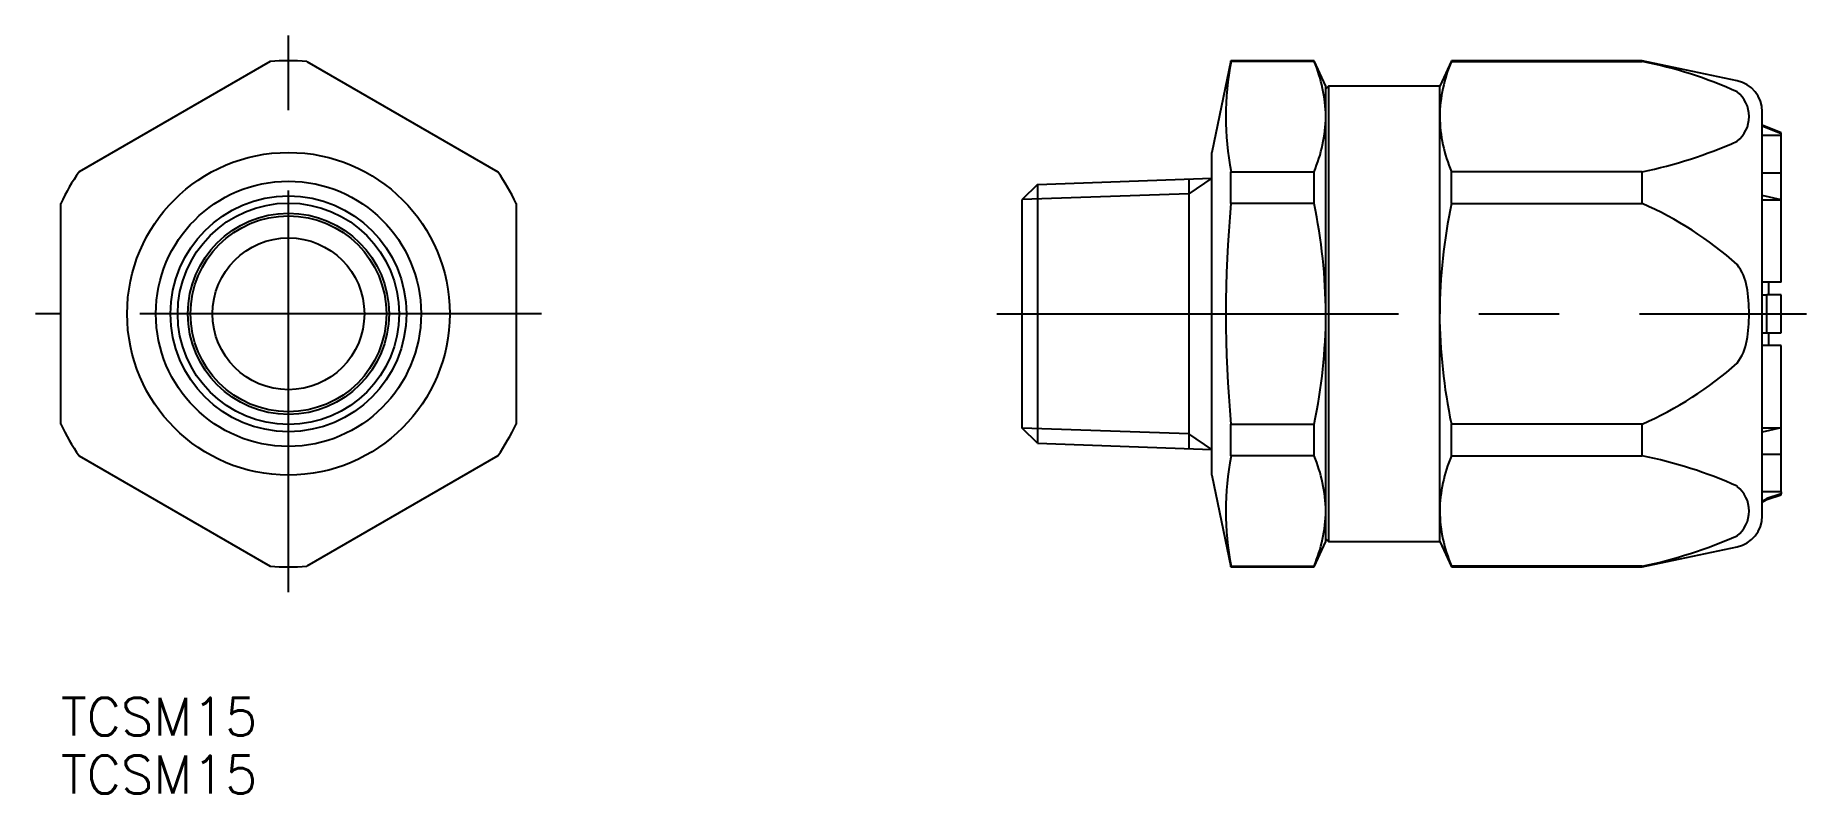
# Model space of a CAD drawing. Extents: x -20 to 120, y -38 to 22.
import ezdxf

# ---------------------------------------------------------------- set-up
doc = ezdxf.new("R2010")
doc.units = 0
doc.linetypes.add('CENTER', pattern=[50.8, 31.75, -6.35, 6.35, -6.35])
doc.layers.get('0').update_dxf_attribs({"linetype": 'CONTINUOUS'})
doc.layers.add('CENTER', color=1, linetype='CENTER')
doc.styles.get("Standard").update_dxf_attribs({"font": 'txt.shx', "height": 3, "bigfont": 'bigfont.shx'})

# ---------------------------------------------------------------- blocks, each defined once
blk = doc.blocks.new('*U5')
at = {"color": 7, "linetype": 'CONTINUOUS'}
blk.add_text('TCSM15', height=3, dxfattribs=at).set_placement((-18, -33.34))
blk = doc.blocks.new('*U6')
at = {"color": 7, "linetype": 'CONTINUOUS'}
blk.add_text('TCSM15', height=3, dxfattribs=at).set_placement((-18, -37.92))

msp = doc.modelspace()

# ---------------------------------------------------------------- linework, layer by layer
at = {"color": 7, "linetype": 'CONTINUOUS'}
for p, q in [((-1.45, 19.95), (-16.55, 11.23)), ((1.45, 19.95), (16.55, 11.23)), ((74.5, 20), (73, 12.75)), ((81.07, 20), (74.5, 20)), ((74.5, 19.95), (74.5, 20)), ((81.07, 19.95), (74.5, 19.95)), ((82, 18), (81.07, 20)), ((81.07, 19.95), (81.07, 20)), ((91.93, 20), (91, 18)), ((107, 20), (91.93, 20)), ((91.93, 19.95), (91.93, 20)), ((91.93, 19.95), (107, 19.95)), ((114.52, 18.42), (107, 20)), ((107, 19.95), (107, 20)), ((82.2, 18), (82, 17.8)), ((82, 15.59), (82, 18)), ((91, 18), (82.2, 18)), ((82.2, 18), (82.2, -18)), ((91, 15.59), (91, 18)), ((82, 0), (82, 15.59)), ((91, 0), (91, 15.59)), ((116.5, 0), (116.5, 15.97)), ((118, 14.3), (116.5, 14.9)), ((118, 14.22), (116.5, 14.82)), ((118, 14.08), (116.5, 14.08)), ((118, 14.22), (118, 14.3)), ((118, 14.08), (118, 14.22)), ((118, 11.12), (118, 14.08)), ((73, -12.75), (73, 12.75)), ((74.5, 8.72), (74.5, 11.23)), ((74.5, 11.23), (81.07, 11.23)), ((81.07, 8.72), (81.07, 11.23)), ((91.93, 8.72), (91.93, 11.23)), ((107, 11.23), (91.93, 11.23)), ((107, 8.72), (107, 11.23)), ((59.2, 10.23), (58, 9.03)), ((59.2, 10.23), (73, 10.72)), ((59.2, 10.23), (59.2, -10.23)), ((71.16, 10.65), (71.16, -10.65)), ((118, 11.12), (116.5, 11.12)), ((118, 9), (118, 11.12)), ((-18, -8.72), (-18, 8.72)), ((18, 8.72), (18, -8.72)), ((58, -9.03), (58, 9.03)), ((81.07, 8.72), (74.5, 8.72)), ((91.93, 8.72), (107, 8.72)), ((118, 9), (116.5, 9.35)), ((116.5, 9), (118, 9)), ((118, 2.5), (118, 9)), ((118, 2.5), (116.5, 2.5)), ((116.5, 1.5), (116.87, 1.5)), ((116.87, -1.5), (116.87, 1.5)), ((118, 1.5), (116.87, 1.5)), ((117, 2.51), (117, 1.5)), ((118, -1.5), (118, 1.5)), ((82, -15.59), (82, 0)), ((91, -15.59), (91, 0)), ((116.5, -15.97), (116.5, 0)), ((116.5, -1.5), (116.87, -1.5)), ((118, -2.5), (116.5, -2.5)), ((116.87, -1.5), (118, -1.5)), ((117, -1.5), (117, -2.51)), ((118, -9), (118, -2.5)), ((59.2, -10.23), (58, -9.03)), ((74.5, -11.23), (74.5, -8.72)), ((74.5, -8.72), (81.07, -8.72)), ((81.07, -11.23), (81.07, -8.72)), ((91.93, -11.23), (91.93, -8.72)), ((107, -8.72), (91.93, -8.72)), ((107, -11.23), (107, -8.72)), ((116.5, -9), (118, -9)), ((118, -9), (116.5, -9.35)), ((118, -11.12), (118, -9)), ((59.2, -10.23), (73, -10.72)), ((118, -11.12), (116.5, -11.12)), ((118, -14.08), (118, -11.12)), ((-16.55, -11.23), (-1.45, -19.95)), ((16.55, -11.23), (1.45, -19.95)), ((81.07, -11.23), (74.5, -11.23)), ((91.93, -11.23), (107, -11.23)), ((73, -12.75), (74.5, -20)), ((118, -14.08), (116.5, -14.08)), ((116.5, -14.82), (116.87, -14.6)), ((116.5, -14.9), (116.87, -14.67)), ((118, -14.22), (116.87, -14.6)), ((116.87, -14.67), (118, -14.3)), ((116.87, -14.67), (116.87, -14.6)), ((118, -14.08), (118, -14.22)), ((118, -14.3), (118, -14.22)), ((82, -18), (82, -15.59)), ((91, -18), (91, -15.59)), ((81.07, -20), (82, -18)), ((82, -17.8), (82.2, -18)), ((82.2, -18), (91, -18)), ((91, -18), (91.93, -20)), ((107, -20), (114.52, -18.42)), ((74.5, -20), (74.5, -19.95)), ((74.5, -19.95), (81.07, -19.95)), ((74.5, -20), (81.07, -20)), ((81.07, -20), (81.07, -19.95)), ((107, -19.95), (91.93, -19.95)), ((91.93, -20), (91.93, -19.95)), ((91.93, -20), (107, -20)), ((107, -20), (107, -19.95))]:
    msp.add_line(p, q, dxfattribs=at)
at = {"color": 3, "linetype": 'CONTINUOUS'}
for p, q in [((73, 10.72), (71.16, 9.49)), ((71.16, 9.49), (58, 9.03)), ((71.16, -9.49), (58, -9.03)), ((73, -10.72), (71.16, -9.49))]:
    msp.add_line(p, q, dxfattribs=at)
at = {"color": 7, "linetype": 'CONTINUOUS'}
for radius in [12.75, 10.48, 8.75, 7.95, 7.74, 6]:
    msp.add_circle((0, 0), radius, dxfattribs=at)
at = {"color": 3, "linetype": 'CONTINUOUS'}
msp.add_circle((0, 0), 9.32, dxfattribs=at)
at = {"color": 7, "linetype": 'CONTINUOUS'}
for centre, radius, start, end in [((0, 0), 20, 85.8419, 94.1581), ((97.74, 15.59), 23.64, 169.3764, 190.6236), ((70.54, 15.42), 11.46, 0.8606, 23.2928), ((102.46, 15.42), 11.46, 156.7071, 179.1395), ((100.11, -14.49), 35.12, 65.7796, 78.6822), ((114, 15.97), 2.5, 0, 78.1113), ((112.99, 15.59), 2.47, 307.9508, 52.0492), ((70.48, 15.77), 11.52, 336.7654, 359.0811), ((102.52, 15.77), 11.52, 180.9189, 203.2345), ((99.24, 48.37), 37.95, 281.8004, 293.7378), ((0, 0), 20, 145.8419, 154.1581), ((0, 0), 20, 25.8419, 34.1581), ((168.43, 0), 94.33, 174.6975, 185.3025), ((38.65, -0.23), 43.35, 0.3017, 11.9106), ((134.35, -0.23), 43.35, 168.0893, 179.6983), ((95.46, -17.56), 28.7, 48.3958, 66.2893), ((111.39, 1.51), 3.93, 8.8959, 37.3647), ((103.28, 0), 12.18, 349.9715, 10.0285), ((134.63, 0.26), 43.64, 180.3403, 191.872), ((38.37, 0.26), 43.64, 348.128, 359.6597), ((111.39, -1.51), 3.93, 322.6353, 351.1041), ((95.18, 18), 29.22, 293.8711, 311.4438), ((0, 0), 20, 205.8419, 214.1581), ((0, 0), 20, 325.8419, 334.1581), ((97.74, -15.59), 23.64, 169.3764, 190.6236), ((70.54, -15.76), 11.46, 0.8606, 23.2928), ((102.46, -15.76), 11.46, 156.7071, 179.1395), ((100.11, -45.66), 35.12, 65.7796, 78.6822), ((112.99, -15.59), 2.47, 307.9508, 52.0492), ((70.48, -15.4), 11.52, 336.7654, 359.0811), ((102.52, -15.4), 11.52, 180.9189, 203.2346), ((114, -15.97), 2.5, 281.8887, 0), ((99.24, 17.2), 37.95, 281.8004, 293.7379), ((0, 0), 20, 265.8419, 274.1581)]:
    msp.add_arc(centre, radius, start, end, dxfattribs=at)
at = {"layer": 'CENTER', "color": 1, "linetype": 'CENTER'}
for p, q in [((0, -22), (0, 22)), ((20, 0), (-20, 0)), ((56, 0), (120, 0))]:
    msp.add_line(p, q, dxfattribs=at)

# ---------------------------------------------------------------- block references
at = {"color": 7, "linetype": 'CONTINUOUS'}
for name in ['*U5', '*U6']:
    msp.add_blockref(name, (0, 0), dxfattribs=at)

doc.saveas('drawing.dxf')
